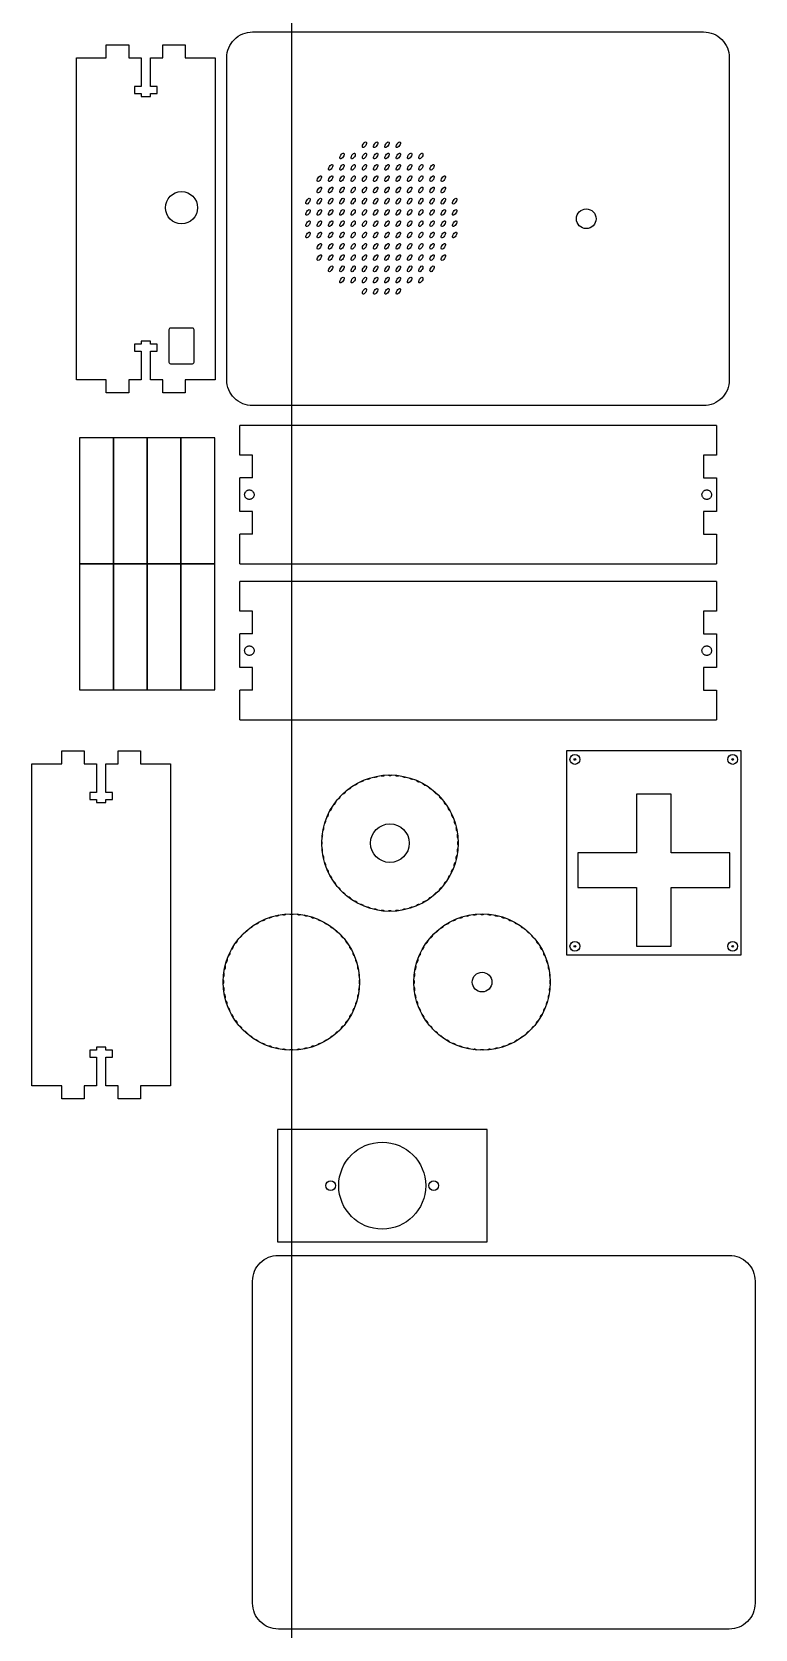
# Model space of a CAD drawing. Header units: millimetres. Extents: x -497 to 326, y -211 to 285.
# Drawn here: x -496.7 to -272.2, y -210.7 to 285 of the extents above; entities outside this region: 1.
import ezdxf

# ---------------------------------------------------------------- set-up
doc = ezdxf.new("R2010")
doc.units = ezdxf.units.MM
doc.layers.add('PINS_BOTTOM', color=5, linetype='Continuous')
doc.layers.add('PINS_TOP', color=1, linetype='Continuous')

msp = doc.modelspace()

# ---------------------------------------------------------------- linework, layer by layer
for p, q in [((-473.6, 277), (-473.6, 281)), ((-473.6, 281), (-466.6, 281)), ((-466.6, 281), (-466.6, 277)), ((-456.1, 277), (-456.1, 281)), ((-456.1, 281), (-449.1, 281)), ((-449.1, 281), (-449.1, 277)), ((-482.85, 255.5), (-482.85, 277)), ((-482.85, 277), (-473.6, 277)), ((-466.6, 277), (-462.82, 277)), ((-462.82, 277), (-462.82, 268.1)), ((-459.87, 268.1), (-459.87, 277)), ((-459.87, 277), (-456.1, 277)), ((-449.1, 277), (-439.85, 277)), ((-439.85, 277), (-439.85, 255.5)), ((-462.82, 268.1), (-464.85, 268.1)), ((-464.85, 268.1), (-464.85, 265.9)), ((-457.85, 268.1), (-459.87, 268.1)), ((-457.85, 265.9), (-457.85, 268.1)), ((-464.85, 265.9), (-462.82, 265.9)), ((-462.82, 265.9), (-462.82, 265)), ((-462.82, 265), (-459.87, 265)), ((-459.87, 265), (-459.87, 265.9)), ((-459.87, 265.9), (-457.85, 265.9)), ((-482.85, 198.5), (-482.85, 255.5)), ((-439.85, 255.5), (-439.85, 198.5)), ((-482.85, 177), (-482.85, 198.5)), ((-439.85, 198.5), (-439.85, 177)), ((-459.87, 189), (-462.82, 189)), ((-462.82, 189), (-462.82, 188.1)), ((-459.87, 188.1), (-459.87, 189)), ((-462.82, 188.1), (-464.85, 188.1)), ((-464.85, 188.1), (-464.85, 185.9)), ((-464.85, 185.9), (-462.82, 185.9)), ((-462.82, 185.9), (-462.82, 177)), ((-457.85, 188.1), (-459.87, 188.1)), ((-459.87, 177), (-459.87, 185.9)), ((-459.87, 185.9), (-457.85, 185.9)), ((-457.85, 185.9), (-457.85, 188.1)), ((-473.6, 177), (-482.85, 177)), ((-473.6, 173), (-473.6, 177)), ((-462.82, 177), (-466.6, 177)), ((-466.6, 177), (-466.6, 173)), ((-456.1, 177), (-459.87, 177)), ((-456.1, 173), (-456.1, 177)), ((-439.85, 177), (-449.1, 177)), ((-449.1, 177), (-449.1, 173)), ((-466.6, 173), (-473.6, 173)), ((-449.1, 173), (-456.1, 173)), ((-432.19, 153.61), (-432.19, 162.86)), ((-284.19, 162.86), (-432.19, 162.86)), ((-284.19, 162.86), (-284.19, 153.61)), ((-428.19, 153.61), (-432.19, 153.61)), ((-428.19, 146.61), (-428.19, 153.61)), ((-284.19, 153.61), (-288.19, 153.61)), ((-288.19, 153.61), (-288.19, 146.61)), ((-432.19, 136.11), (-432.19, 146.61)), ((-428.19, 146.61), (-432.19, 146.61)), ((-288.19, 146.61), (-284.19, 146.61)), ((-284.19, 146.61), (-284.19, 136.11)), ((-430.67, 141.45), (-430.64, 141.64)), ((-430.67, 141.27), (-430.67, 141.45)), ((-430.64, 141.08), (-430.67, 141.27)), ((-430.64, 141.64), (-430.6, 141.82)), ((-430.6, 140.9), (-430.64, 141.08)), ((-430.6, 141.82), (-430.53, 141.99)), ((-430.53, 140.73), (-430.6, 140.9)), ((-430.53, 141.99), (-430.44, 142.15)), ((-430.44, 140.57), (-430.53, 140.73)), ((-430.44, 142.15), (-430.33, 142.3)), ((-430.33, 140.42), (-430.44, 140.57)), ((-430.33, 142.3), (-430.2, 142.44)), ((-430.2, 140.29), (-430.33, 140.42)), ((-430.2, 142.44), (-430.06, 142.55)), ((-430.06, 140.17), (-430.2, 140.29)), ((-430.06, 142.55), (-429.9, 142.65)), ((-429.9, 140.07), (-430.06, 140.17)), ((-429.9, 142.65), (-429.74, 142.73)), ((-429.74, 139.99), (-429.9, 140.07)), ((-429.74, 142.73), (-429.56, 142.79)), ((-429.56, 139.93), (-429.74, 139.99)), ((-429.56, 142.79), (-429.38, 142.82)), ((-429.38, 139.9), (-429.56, 139.93)), ((-429.38, 142.82), (-429.19, 142.84)), ((-429.19, 139.89), (-429.38, 139.9)), ((-429.19, 142.84), (-429.01, 142.82)), ((-429.01, 139.9), (-429.19, 139.89)), ((-429.01, 142.82), (-428.83, 142.79)), ((-428.83, 139.93), (-429.01, 139.9)), ((-428.83, 142.79), (-428.65, 142.73)), ((-428.65, 139.99), (-428.83, 139.93)), ((-428.65, 142.73), (-428.48, 142.65)), ((-428.48, 140.07), (-428.65, 139.99)), ((-428.48, 142.65), (-428.33, 142.55)), ((-428.33, 140.17), (-428.48, 140.07)), ((-428.33, 142.55), (-428.18, 142.44)), ((-428.18, 140.29), (-428.33, 140.17)), ((-428.18, 142.44), (-428.06, 142.3)), ((-428.06, 140.42), (-428.18, 140.29)), ((-428.06, 142.3), (-427.95, 142.15)), ((-427.95, 140.57), (-428.06, 140.42)), ((-427.95, 142.15), (-427.86, 141.99)), ((-427.86, 140.73), (-427.95, 140.57)), ((-427.86, 141.99), (-427.79, 141.82)), ((-427.79, 140.9), (-427.86, 140.73)), ((-427.79, 141.82), (-427.74, 141.64)), ((-427.74, 141.08), (-427.79, 140.9)), ((-427.74, 141.64), (-427.72, 141.45)), ((-427.72, 141.27), (-427.74, 141.08)), ((-427.72, 141.45), (-427.72, 141.27)), ((-288.67, 141.45), (-288.64, 141.64)), ((-288.67, 141.27), (-288.67, 141.45)), ((-288.64, 141.08), (-288.67, 141.27)), ((-288.64, 141.64), (-288.6, 141.82)), ((-288.6, 140.9), (-288.64, 141.08)), ((-288.6, 141.82), (-288.53, 141.99)), ((-288.53, 140.73), (-288.6, 140.9)), ((-288.53, 141.99), (-288.44, 142.15)), ((-288.44, 140.57), (-288.53, 140.73)), ((-288.44, 142.15), (-288.33, 142.3)), ((-288.33, 140.42), (-288.44, 140.57)), ((-288.33, 142.3), (-288.2, 142.44)), ((-288.2, 140.29), (-288.33, 140.42)), ((-288.2, 142.44), (-288.06, 142.55)), ((-288.06, 140.17), (-288.2, 140.29)), ((-288.06, 142.55), (-287.9, 142.65)), ((-287.9, 140.07), (-288.06, 140.17)), ((-287.9, 142.65), (-287.74, 142.73)), ((-287.74, 139.99), (-287.9, 140.07)), ((-287.74, 142.73), (-287.56, 142.79)), ((-287.56, 139.93), (-287.74, 139.99)), ((-287.56, 142.79), (-287.38, 142.82)), ((-287.38, 139.9), (-287.56, 139.93)), ((-287.38, 142.82), (-287.19, 142.84)), ((-287.19, 139.89), (-287.38, 139.9)), ((-287.19, 142.84), (-287.01, 142.82)), ((-287.01, 139.9), (-287.19, 139.89)), ((-287.01, 142.82), (-286.83, 142.79)), ((-286.83, 139.93), (-287.01, 139.9)), ((-286.83, 142.79), (-286.65, 142.73)), ((-286.65, 139.99), (-286.83, 139.93)), ((-286.65, 142.73), (-286.48, 142.65)), ((-286.48, 140.07), (-286.65, 139.99)), ((-286.48, 142.65), (-286.33, 142.55)), ((-286.33, 140.17), (-286.48, 140.07)), ((-286.33, 142.55), (-286.18, 142.44)), ((-286.18, 140.29), (-286.33, 140.17)), ((-286.18, 142.44), (-286.06, 142.3)), ((-286.06, 140.42), (-286.18, 140.29)), ((-286.06, 142.3), (-285.95, 142.15)), ((-285.95, 140.57), (-286.06, 140.42)), ((-285.95, 142.15), (-285.86, 141.99)), ((-285.86, 140.73), (-285.95, 140.57)), ((-285.86, 141.99), (-285.79, 141.82)), ((-285.79, 140.9), (-285.86, 140.73)), ((-285.79, 141.82), (-285.74, 141.64)), ((-285.74, 141.08), (-285.79, 140.9)), ((-285.74, 141.64), (-285.72, 141.45)), ((-285.72, 141.27), (-285.74, 141.08)), ((-285.72, 141.45), (-285.72, 141.27)), ((-428.19, 136.11), (-432.19, 136.11)), ((-428.19, 129.11), (-428.19, 136.11)), ((-284.19, 136.11), (-288.19, 136.11)), ((-288.19, 136.11), (-288.19, 129.11)), ((-432.19, 119.86), (-432.19, 129.11)), ((-428.19, 129.11), (-432.19, 129.11)), ((-288.19, 129.11), (-284.19, 129.11)), ((-284.19, 129.11), (-284.19, 119.86)), ((-432.19, 119.86), (-284.19, 119.86)), ((-432.19, 105.2), (-432.19, 114.45)), ((-284.19, 114.45), (-432.19, 114.45)), ((-284.19, 114.45), (-284.19, 105.2)), ((-428.19, 105.2), (-432.19, 105.2)), ((-428.19, 98.2), (-428.19, 105.2)), ((-284.19, 105.2), (-288.19, 105.2)), ((-288.19, 105.2), (-288.19, 98.2)), ((-432.19, 87.7), (-432.19, 98.2)), ((-428.19, 98.2), (-432.19, 98.2)), ((-430.06, 94.14), (-429.9, 94.24)), ((-429.9, 94.24), (-429.74, 94.32)), ((-429.74, 94.32), (-429.56, 94.38)), ((-429.56, 94.38), (-429.38, 94.41)), ((-429.38, 94.41), (-429.19, 94.43)), ((-429.19, 94.43), (-429.01, 94.41)), ((-429.01, 94.41), (-428.83, 94.38)), ((-428.83, 94.38), (-428.65, 94.32)), ((-428.65, 94.32), (-428.48, 94.24)), ((-428.48, 94.24), (-428.33, 94.14)), ((-288.19, 98.2), (-284.19, 98.2)), ((-288.06, 94.14), (-287.9, 94.24)), ((-287.9, 94.24), (-287.74, 94.32)), ((-287.74, 94.32), (-287.56, 94.38)), ((-287.56, 94.38), (-287.38, 94.41)), ((-287.38, 94.41), (-287.19, 94.43)), ((-287.19, 94.43), (-287.01, 94.41)), ((-287.01, 94.41), (-286.83, 94.38)), ((-286.83, 94.38), (-286.65, 94.32)), ((-286.65, 94.32), (-286.48, 94.24)), ((-286.48, 94.24), (-286.33, 94.14)), ((-284.19, 98.2), (-284.19, 87.7)), ((-430.67, 93.04), (-430.64, 93.23)), ((-430.67, 92.86), (-430.67, 93.04)), ((-430.64, 92.68), (-430.67, 92.86)), ((-430.64, 93.23), (-430.6, 93.41)), ((-430.6, 92.5), (-430.64, 92.68)), ((-430.6, 93.41), (-430.53, 93.58)), ((-430.53, 92.32), (-430.6, 92.5)), ((-430.53, 93.58), (-430.44, 93.74)), ((-430.44, 92.16), (-430.53, 92.32)), ((-430.44, 93.74), (-430.33, 93.89)), ((-430.33, 92.01), (-430.44, 92.16)), ((-430.33, 93.89), (-430.2, 94.03)), ((-430.2, 91.88), (-430.33, 92.01)), ((-430.2, 94.03), (-430.06, 94.14)), ((-430.06, 91.76), (-430.2, 91.88)), ((-429.9, 91.66), (-430.06, 91.76)), ((-429.74, 91.58), (-429.9, 91.66)), ((-429.56, 91.52), (-429.74, 91.58)), ((-429.38, 91.49), (-429.56, 91.52)), ((-429.19, 91.48), (-429.38, 91.49)), ((-429.01, 91.49), (-429.19, 91.48)), ((-428.83, 91.52), (-429.01, 91.49)), ((-428.65, 91.58), (-428.83, 91.52)), ((-428.48, 91.66), (-428.65, 91.58)), ((-428.33, 91.76), (-428.48, 91.66)), ((-428.33, 94.14), (-428.18, 94.03)), ((-428.18, 91.88), (-428.33, 91.76)), ((-428.18, 94.03), (-428.06, 93.89)), ((-428.06, 92.01), (-428.18, 91.88)), ((-428.06, 93.89), (-427.95, 93.74)), ((-427.95, 92.16), (-428.06, 92.01)), ((-427.95, 93.74), (-427.86, 93.58)), ((-427.86, 92.32), (-427.95, 92.16)), ((-427.86, 93.58), (-427.79, 93.41)), ((-427.79, 92.5), (-427.86, 92.32)), ((-427.79, 93.41), (-427.74, 93.23)), ((-427.74, 92.68), (-427.79, 92.5)), ((-427.74, 93.23), (-427.72, 93.04)), ((-427.72, 92.86), (-427.74, 92.68)), ((-427.72, 93.04), (-427.72, 92.86)), ((-288.67, 93.04), (-288.64, 93.23)), ((-288.67, 92.86), (-288.67, 93.04)), ((-288.64, 92.68), (-288.67, 92.86)), ((-288.64, 93.23), (-288.6, 93.41)), ((-288.6, 92.5), (-288.64, 92.68)), ((-288.6, 93.41), (-288.53, 93.58)), ((-288.53, 92.32), (-288.6, 92.5)), ((-288.53, 93.58), (-288.44, 93.74)), ((-288.44, 92.16), (-288.53, 92.32)), ((-288.44, 93.74), (-288.33, 93.89)), ((-288.33, 92.01), (-288.44, 92.16)), ((-288.33, 93.89), (-288.2, 94.03)), ((-288.2, 91.88), (-288.33, 92.01)), ((-288.2, 94.03), (-288.06, 94.14)), ((-288.06, 91.76), (-288.2, 91.88)), ((-287.9, 91.66), (-288.06, 91.76)), ((-287.74, 91.58), (-287.9, 91.66)), ((-287.56, 91.52), (-287.74, 91.58)), ((-287.38, 91.49), (-287.56, 91.52)), ((-287.19, 91.48), (-287.38, 91.49)), ((-287.01, 91.49), (-287.19, 91.48)), ((-286.83, 91.52), (-287.01, 91.49)), ((-286.65, 91.58), (-286.83, 91.52)), ((-286.48, 91.66), (-286.65, 91.58)), ((-286.33, 91.76), (-286.48, 91.66)), ((-286.33, 94.14), (-286.18, 94.03)), ((-286.18, 91.88), (-286.33, 91.76)), ((-286.18, 94.03), (-286.06, 93.89)), ((-286.06, 92.01), (-286.18, 91.88)), ((-286.06, 93.89), (-285.95, 93.74)), ((-285.95, 92.16), (-286.06, 92.01)), ((-285.95, 93.74), (-285.86, 93.58)), ((-285.86, 92.32), (-285.95, 92.16)), ((-285.86, 93.58), (-285.79, 93.41)), ((-285.79, 92.5), (-285.86, 92.32)), ((-285.79, 93.41), (-285.74, 93.23)), ((-285.74, 92.68), (-285.79, 92.5)), ((-285.74, 93.23), (-285.72, 93.04)), ((-285.72, 92.86), (-285.74, 92.68)), ((-285.72, 93.04), (-285.72, 92.86)), ((-428.19, 87.7), (-432.19, 87.7)), ((-428.19, 80.7), (-428.19, 87.7)), ((-284.19, 87.7), (-288.19, 87.7)), ((-288.19, 87.7), (-288.19, 80.7)), ((-432.19, 71.45), (-432.19, 80.7)), ((-428.19, 80.7), (-432.19, 80.7)), ((-288.19, 80.7), (-284.19, 80.7)), ((-284.19, 80.7), (-284.19, 71.45)), ((-432.19, 71.45), (-284.19, 71.45)), ((-487.44, 57.84), (-487.44, 61.84)), ((-487.44, 61.84), (-480.44, 61.84)), ((-480.44, 61.84), (-480.44, 57.84)), ((-469.94, 57.84), (-469.94, 61.84)), ((-469.94, 61.84), (-462.94, 61.84)), ((-462.94, 61.84), (-462.94, 57.84)), ((-496.69, 36.34), (-496.69, 57.84)), ((-496.69, 57.84), (-487.44, 57.84)), ((-480.44, 57.84), (-476.66, 57.84)), ((-476.66, 57.84), (-476.66, 48.94)), ((-473.71, 48.94), (-473.71, 57.84)), ((-473.71, 57.84), (-469.94, 57.84)), ((-462.94, 57.84), (-453.69, 57.84)), ((-453.69, 57.84), (-453.69, 36.34)), ((-476.66, 48.94), (-478.69, 48.94)), ((-478.69, 48.94), (-478.69, 46.74)), ((-478.69, 46.74), (-476.66, 46.74)), ((-476.66, 46.74), (-476.66, 45.84)), ((-476.66, 45.84), (-473.71, 45.84)), ((-471.69, 48.94), (-473.71, 48.94)), ((-473.71, 45.84), (-473.71, 46.74)), ((-473.71, 46.74), (-471.69, 46.74)), ((-471.69, 46.74), (-471.69, 48.94)), ((-496.69, -20.66), (-496.69, 36.34)), ((-453.69, 36.34), (-453.69, -20.66)), ((-496.69, -42.16), (-496.69, -20.66)), ((-453.69, -20.66), (-453.69, -42.16)), ((-476.66, -31.06), (-478.69, -31.06)), ((-478.69, -31.06), (-478.69, -33.26)), ((-478.69, -33.26), (-476.66, -33.26)), ((-473.71, -30.16), (-476.66, -30.16)), ((-476.66, -30.16), (-476.66, -31.06)), ((-476.66, -33.26), (-476.66, -42.16)), ((-473.71, -31.06), (-473.71, -30.16)), ((-471.69, -31.06), (-473.71, -31.06)), ((-473.71, -42.16), (-473.71, -33.26)), ((-473.71, -33.26), (-471.69, -33.26)), ((-471.69, -33.26), (-471.69, -31.06)), ((-487.44, -42.16), (-496.69, -42.16)), ((-487.44, -46.16), (-487.44, -42.16)), ((-476.66, -42.16), (-480.44, -42.16)), ((-480.44, -42.16), (-480.44, -46.16)), ((-469.94, -42.16), (-473.71, -42.16)), ((-469.94, -46.16), (-469.94, -42.16)), ((-453.69, -42.16), (-462.94, -42.16)), ((-462.94, -42.16), (-462.94, -46.16)), ((-480.44, -46.16), (-487.44, -46.16)), ((-462.94, -46.16), (-469.94, -46.16))]:
    msp.add_line(p, q)
msp.add_xline((-416.12, 387.82), (0, -1))
for points in [[(-280.19, 277), (-280.19, 177, -0.414214), (-288.19, 169), (-428.19, 169, -0.414214), (-436.19, 177), (-436.19, 277, -0.414214), (-428.19, 285), (-288.19, 285, -0.414214)], [(-446.35, 182.52), (-446.35, 192.56, 0.414214), (-446.85, 193.06), (-453.65, 193.06, 0.414214), (-454.15, 192.56), (-454.15, 182.52, 0.414214), (-453.65, 182.02), (-446.85, 182.02, 0.414214)], [(-272.19, -102.74), (-272.19, -202.74, -0.414214), (-280.19, -210.74), (-420.19, -210.74, -0.414214), (-428.19, -202.74), (-428.19, -102.74, -0.414214), (-420.19, -94.74), (-280.19, -94.74, -0.414214)]]:
    msp.add_lwpolyline(points, format="xyb", close=True)
for points in [[(236.07, 121.43), (236.07, 176.43), (326.07, 176.43), (326.07, 121.43)], [(-481.9, 159.01), (-481.9, 119.89), (-471.41, 119.89), (-471.41, 159.01)], [(-471.41, 159.01), (-471.41, 119.89), (-460.91, 119.89), (-460.91, 159.01)], [(-460.91, 159.01), (-460.91, 119.89), (-450.42, 119.89), (-450.42, 159.01)], [(-450.42, 159.01), (-450.42, 119.89), (-439.92, 119.89), (-439.92, 159.01)], [(-481.9, 119.89), (-481.9, 80.77), (-471.41, 80.77), (-471.41, 119.89)], [(-471.41, 119.89), (-471.41, 80.77), (-460.91, 80.77), (-460.91, 119.89)], [(-460.91, 119.89), (-460.91, 80.77), (-450.42, 80.77), (-450.42, 119.89)], [(-450.42, 119.89), (-450.42, 80.77), (-439.92, 80.77), (-439.92, 119.89)], [(-330.76, 61.84), (-330.76, -1.44), (-276.51, -1.44), (-276.51, 61.84)]]:
    msp.add_lwpolyline(points, close=True)
for points in [[(-303.63, 48.39), (-309.03, 48.39), (-309.03, 30.2)], [(-298.24, 30.2), (-298.24, 48.39), (-303.63, 48.39)], [(-309.03, 30.2), (-327.23, 30.2), (-327.23, 24.8)], [(-280.04, 24.8), (-280.04, 30.2), (-298.24, 30.2)], [(-327.23, 24.8), (-327.23, 19.4), (-309.03, 19.4)], [(-298.24, 19.4), (-280.04, 19.4), (-280.04, 24.8)], [(-309.03, 19.4), (-309.03, 1.2), (-303.63, 1.2)], [(-303.63, 1.2), (-298.24, 1.2), (-298.24, 19.4)], [(-387.94, -55.69), (-420.48, -55.69), (-420.48, -90.53), (-387.94, -90.53)], [(-387.94, -90.53), (-355.4, -90.53), (-355.4, -55.69), (-387.94, -55.69)]]:
    msp.add_lwpolyline(points)
for centre, radius in [((-450.25, 230.44), 5), ((-324.62, 227), 3.05), ((-328.13, 59.18), 1.52), ((-279.13, 59.18), 1.52), ((-385.56, 33.2), 21.17), ((-385.56, 33.2), 6), ((-416.12, -9.89), 21.17), ((-356.94, -9.92), 21.17), ((-328.13, 1.18), 1.52), ((-279.13, 1.18), 1.52), ((-356.94, -9.92), 3.05), ((-387.94, -73.11), 13.5), ((-403.94, -73.11), 1.5), ((-371.94, -73.11), 1.5)]:
    msp.add_circle(centre, radius)
for centre in [(-393.45, 249.97), (-389.95, 249.97), (-386.45, 249.97), (-382.95, 249.97), (-403.95, 242.97), (-400.45, 246.47), (-400.45, 242.97), (-396.95, 246.47), (-396.95, 242.97), (-393.45, 246.47), (-393.45, 242.97), (-389.95, 246.47), (-389.95, 242.97), (-386.45, 246.47), (-386.45, 242.97), (-382.95, 246.47), (-382.95, 242.97), (-379.45, 246.47), (-379.45, 242.97), (-375.95, 246.47), (-375.95, 242.97), (-372.45, 242.97), (-407.45, 239.47), (-403.95, 239.47), (-400.45, 239.47), (-396.95, 239.47), (-393.45, 239.47), (-389.95, 239.47), (-386.45, 239.47), (-382.95, 239.47), (-379.45, 239.47), (-375.95, 239.47), (-372.45, 239.47), (-368.95, 239.47), (-410.95, 232.47), (-407.45, 235.97), (-407.45, 232.47), (-403.95, 235.97), (-403.95, 232.47), (-400.45, 235.97), (-400.45, 232.47), (-396.95, 235.97), (-396.95, 232.47), (-393.45, 235.97), (-393.45, 232.47), (-389.95, 235.97), (-389.95, 232.47), (-386.45, 235.97), (-386.45, 232.47), (-382.95, 235.97), (-382.95, 232.47), (-379.45, 235.97), (-379.45, 232.47), (-375.95, 235.97), (-375.95, 232.47), (-372.45, 235.97), (-372.45, 232.47), (-368.95, 235.97), (-368.95, 232.47), (-365.45, 232.47), (-410.95, 228.97), (-407.45, 228.97), (-403.95, 228.97), (-400.45, 228.97), (-396.95, 228.97), (-393.45, 228.97), (-389.95, 228.97), (-386.45, 228.97), (-382.95, 228.97), (-379.45, 228.97), (-375.95, 228.97), (-372.45, 228.97), (-368.95, 228.97), (-365.45, 228.97), (-410.95, 225.47), (-407.45, 225.47), (-403.95, 225.47), (-400.45, 225.47), (-396.95, 225.47), (-393.45, 225.47), (-389.95, 225.47), (-386.45, 225.47), (-382.95, 225.47), (-379.45, 225.47), (-375.95, 225.47), (-372.45, 225.47), (-368.95, 225.47), (-365.45, 225.47), (-410.95, 221.97), (-407.45, 221.97), (-407.45, 218.47), (-403.95, 221.97), (-403.95, 218.47), (-400.45, 221.97), (-400.45, 218.47), (-396.95, 221.97), (-396.95, 218.47), (-393.45, 221.97), (-393.45, 218.47), (-389.95, 221.97), (-389.95, 218.47), (-386.45, 221.97), (-386.45, 218.47), (-382.95, 221.97), (-382.95, 218.47), (-379.45, 221.97), (-379.45, 218.47), (-375.95, 221.97), (-375.95, 218.47), (-372.45, 221.97), (-372.45, 218.47), (-368.95, 221.97), (-368.95, 218.47), (-365.45, 221.97), (-407.45, 214.97), (-403.95, 214.97), (-400.45, 214.97), (-396.95, 214.97), (-393.45, 214.97), (-389.95, 214.97), (-386.45, 214.97), (-382.95, 214.97), (-379.45, 214.97), (-375.95, 214.97), (-372.45, 214.97), (-368.95, 214.97), (-403.95, 211.47), (-400.45, 211.47), (-400.45, 207.97), (-396.95, 211.47), (-396.95, 207.97), (-393.45, 211.47), (-393.45, 207.97), (-389.95, 211.47), (-389.95, 207.97), (-386.45, 211.47), (-386.45, 207.97), (-382.95, 211.47), (-382.95, 207.97), (-379.45, 211.47), (-379.45, 207.97), (-375.95, 211.47), (-375.95, 207.97), (-372.45, 211.47), (-393.45, 204.47), (-389.95, 204.47), (-386.45, 204.47), (-382.95, 204.47)]:
    msp.add_ellipse(centre, major_axis=(0.547, 0.86), ratio=0.447214)
for centre, major_axis in [((-397.99, 50.34), (0.457, 0.325)), ((-396.13, 51.54), (0.489, 0.276)), ((-394.15, 52.55), (0.515, 0.223)), ((-392.08, 53.34), (0.535, 0.168)), ((-389.94, 53.91), (0.55, 0.111)), ((-387.76, 54.26), (0.558, 0.053)), ((-385.54, 54.37), (0.561, -0.005)), ((-383.33, 54.25), (0.557, -0.064)), ((-381.14, 53.9), (0.548, -0.122)), ((-379, 53.33), (0.532, -0.179)), ((-376.93, 52.53), (0.51, -0.233)), ((-374.96, 51.53), (0.483, -0.285)), ((-373.1, 50.32), (0.451, -0.334)), ((-402.67, 45.66), (0.334, 0.451)), ((-401.28, 47.38), (0.379, 0.413)), ((-399.71, 48.94), (0.421, 0.371)), ((-371.38, 48.92), (0.413, -0.379)), ((-369.82, 47.35), (0.371, -0.421)), ((-368.43, 45.63), (0.325, -0.457)), ((-405.68, 39.76), (0.179, 0.532)), ((-404.89, 41.83), (0.233, 0.51)), ((-403.88, 43.8), (0.285, 0.483)), ((-367.22, 43.77), (0.276, -0.489)), ((-366.22, 41.8), (0.223, -0.515)), ((-365.42, 39.73), (0.168, -0.535)), ((-406.61, 35.43), (0.064, 0.557)), ((-406.26, 37.62), (0.122, 0.548)), ((-364.85, 37.59), (0.111, -0.55)), ((-364.51, 35.4), (0.053, -0.558)), ((-406.73, 33.22), (0.005, 0.561)), ((-406.61, 31.01), (-0.053, 0.558)), ((-364.51, 30.97), (-0.064, -0.557)), ((-364.39, 33.19), (-0.005, -0.561)), ((-406.27, 28.82), (-0.111, 0.55)), ((-405.7, 26.68), (-0.168, 0.535)), ((-404.9, 24.61), (-0.223, 0.515)), ((-366.23, 24.58), (-0.233, -0.51)), ((-365.43, 26.65), (-0.179, -0.532)), ((-364.86, 28.79), (-0.122, -0.548)), ((-403.9, 22.63), (-0.276, 0.489)), ((-402.69, 20.77), (-0.325, 0.457)), ((-368.44, 20.75), (-0.334, -0.451)), ((-367.24, 22.61), (-0.285, -0.483)), ((-401.3, 19.05), (-0.371, 0.421)), ((-399.73, 17.48), (-0.413, 0.379)), ((-398.01, 16.09), (-0.451, 0.334)), ((-396.16, 14.88), (-0.483, 0.285)), ((-374.99, 14.86), (-0.489, -0.276)), ((-373.13, 16.07), (-0.457, -0.325)), ((-371.41, 17.46), (-0.421, -0.371)), ((-369.84, 19.03), (-0.379, -0.413)), ((-422.65, 10.25), (0.535, 0.168)), ((-420.51, 10.82), (0.55, 0.111)), ((-418.32, 11.16), (0.558, 0.053)), ((-416.11, 11.28), (0.561, -0.005)), ((-413.89, 11.16), (0.557, -0.064)), ((-411.71, 10.81), (0.548, -0.122)), ((-409.57, 10.24), (0.532, -0.179)), ((-394.18, 13.87), (-0.51, 0.233)), ((-392.12, 13.08), (-0.532, 0.179)), ((-389.98, 12.5), (-0.548, 0.122)), ((-387.79, 12.15), (-0.557, 0.064)), ((-385.58, 12.04), (-0.561, 0.005)), ((-383.36, 12.15), (-0.558, -0.053)), ((-381.17, 12.49), (-0.55, -0.111)), ((-379.03, 13.07), (-0.535, -0.168)), ((-376.96, 13.86), (-0.515, -0.223)), ((-363.46, 10.22), (0.535, 0.168)), ((-361.32, 10.79), (0.55, 0.111)), ((-359.13, 11.13), (0.558, 0.053)), ((-356.92, 11.25), (0.561, -0.005)), ((-354.71, 11.13), (0.557, -0.064)), ((-352.52, 10.78), (0.548, -0.122)), ((-350.38, 10.21), (0.532, -0.179)), ((-430.27, 5.85), (0.421, 0.371)), ((-428.55, 7.25), (0.457, 0.325)), ((-426.69, 8.45), (0.489, 0.276)), ((-424.72, 9.45), (0.515, 0.223)), ((-407.5, 9.44), (0.51, -0.233)), ((-405.53, 8.43), (0.483, -0.285)), ((-403.67, 7.23), (0.451, -0.334)), ((-401.95, 5.83), (0.413, -0.379)), ((-371.09, 5.82), (0.421, 0.371)), ((-369.37, 7.21), (0.457, 0.325)), ((-367.51, 8.42), (0.489, 0.276)), ((-365.53, 9.42), (0.515, 0.223)), ((-348.31, 9.41), (0.51, -0.233)), ((-346.34, 8.4), (0.483, -0.285)), ((-344.48, 7.19), (0.451, -0.334)), ((-342.76, 5.8), (0.413, -0.379)), ((-434.45, 0.71), (0.285, 0.483)), ((-433.24, 2.57), (0.334, 0.451)), ((-431.84, 4.29), (0.379, 0.413)), ((-400.38, 4.26), (0.371, -0.421)), ((-398.99, 2.54), (0.325, -0.457)), ((-397.78, 0.68), (0.276, -0.489)), ((-375.26, 0.68), (0.285, 0.483)), ((-374.05, 2.53), (0.334, 0.451)), ((-372.66, 4.26), (0.379, 0.413)), ((-341.2, 4.23), (0.371, -0.421)), ((-339.8, 2.51), (0.325, -0.457)), ((-338.6, 0.65), (0.276, -0.489)), ((-436.82, -5.47), (0.122, 0.548)), ((-436.25, -3.33), (0.179, 0.532)), ((-435.45, -1.26), (0.233, 0.51)), ((-396.78, -1.29), (0.223, -0.515)), ((-395.99, -3.36), (0.168, -0.535)), ((-395.42, -5.5), (0.111, -0.55)), ((-377.64, -5.5), (0.122, 0.548)), ((-377.06, -3.36), (0.179, 0.532)), ((-376.27, -1.3), (0.233, 0.51)), ((-337.59, -1.33), (0.223, -0.515)), ((-336.8, -3.4), (0.168, -0.535)), ((-437.29, -9.87), (0.005, 0.561)), ((-437.17, -7.66), (0.064, 0.557)), ((-395.07, -7.69), (0.053, -0.558)), ((-394.96, -9.91), (-0.005, -0.561)), ((-378.1, -9.9), (0.005, 0.561)), ((-377.99, -7.69), (0.064, 0.557)), ((-336.23, -5.54), (0.111, -0.55)), ((-335.88, -7.72), (0.053, -0.558)), ((-335.77, -9.94), (-0.005, -0.561)), ((-437.18, -12.08), (-0.053, 0.558)), ((-436.83, -14.27), (-0.111, 0.55)), ((-395.42, -14.31), (-0.122, -0.548)), ((-395.07, -12.12), (-0.064, -0.557)), ((-377.99, -12.12), (-0.053, 0.558)), ((-377.65, -14.31), (-0.111, 0.55)), ((-336.24, -14.34), (-0.122, -0.548)), ((-335.89, -12.15), (-0.064, -0.557)), ((-436.26, -16.41), (-0.168, 0.535)), ((-435.47, -18.48), (-0.223, 0.515)), ((-396.79, -18.51), (-0.233, -0.51)), ((-396, -16.45), (-0.179, -0.532)), ((-377.07, -16.45), (-0.168, 0.535)), ((-376.28, -18.51), (-0.223, 0.515)), ((-337.61, -18.54), (-0.233, -0.51)), ((-336.81, -16.48), (-0.179, -0.532)), ((-434.46, -20.46), (-0.276, 0.489)), ((-433.26, -22.32), (-0.325, 0.457)), ((-431.86, -24.04), (-0.371, 0.421)), ((-400.4, -24.06), (-0.379, -0.413)), ((-399.01, -22.34), (-0.334, -0.451)), ((-397.8, -20.49), (-0.285, -0.483)), ((-375.28, -20.49), (-0.276, 0.489)), ((-374.07, -22.35), (-0.325, 0.457)), ((-372.68, -24.07), (-0.371, 0.421)), ((-341.22, -24.1), (-0.379, -0.413)), ((-339.82, -22.38), (-0.334, -0.451)), ((-338.61, -20.52), (-0.285, -0.483)), ((-430.3, -25.61), (-0.413, 0.379)), ((-428.58, -27), (-0.451, 0.334)), ((-426.72, -28.21), (-0.483, 0.285)), ((-424.75, -29.22), (-0.51, 0.233)), ((-407.53, -29.23), (-0.515, -0.223)), ((-405.55, -28.23), (-0.489, -0.276)), ((-403.7, -27.02), (-0.457, -0.325)), ((-401.97, -25.63), (-0.421, -0.371)), ((-371.11, -25.64), (-0.413, 0.379)), ((-369.39, -27.04), (-0.451, 0.334)), ((-367.54, -28.24), (-0.483, 0.285)), ((-365.56, -29.25), (-0.51, 0.233)), ((-348.34, -29.26), (-0.515, -0.223)), ((-346.37, -28.26), (-0.489, -0.276)), ((-344.51, -27.05), (-0.457, -0.325)), ((-342.79, -25.66), (-0.421, -0.371)), ((-422.68, -30.01), (-0.532, 0.179)), ((-420.54, -30.59), (-0.548, 0.122)), ((-418.35, -30.94), (-0.557, 0.064)), ((-416.14, -31.06), (-0.561, 0.005)), ((-413.93, -30.94), (-0.558, -0.053)), ((-411.74, -30.6), (-0.55, -0.111)), ((-409.6, -30.02), (-0.535, -0.168)), ((-363.49, -30.05), (-0.532, 0.179)), ((-361.35, -30.62), (-0.548, 0.122)), ((-359.17, -30.97), (-0.557, 0.064)), ((-356.95, -31.09), (-0.561, 0.005)), ((-354.74, -30.97), (-0.558, -0.053)), ((-352.55, -30.63), (-0.55, -0.111)), ((-350.41, -30.06), (-0.535, -0.168))]:
    msp.add_ellipse(centre, major_axis=major_axis, ratio=0.316152, start_param=3.16527, end_param=6.315643)
at = {"layer": 'PINS_BOTTOM'}
for centre in [(-328.13, 59.18), (-279.13, 59.18), (-328.13, 1.18), (-279.13, 1.18)]:
    msp.add_circle(centre, 0.25, dxfattribs=at)
at = {"layer": 'PINS_TOP'}
for centre in [(-328.13, 59.18), (-279.13, 59.18), (-328.13, 1.18), (-279.13, 1.18)]:
    msp.add_circle(centre, 0.25, dxfattribs=at)

doc.saveas('drawing.dxf')
